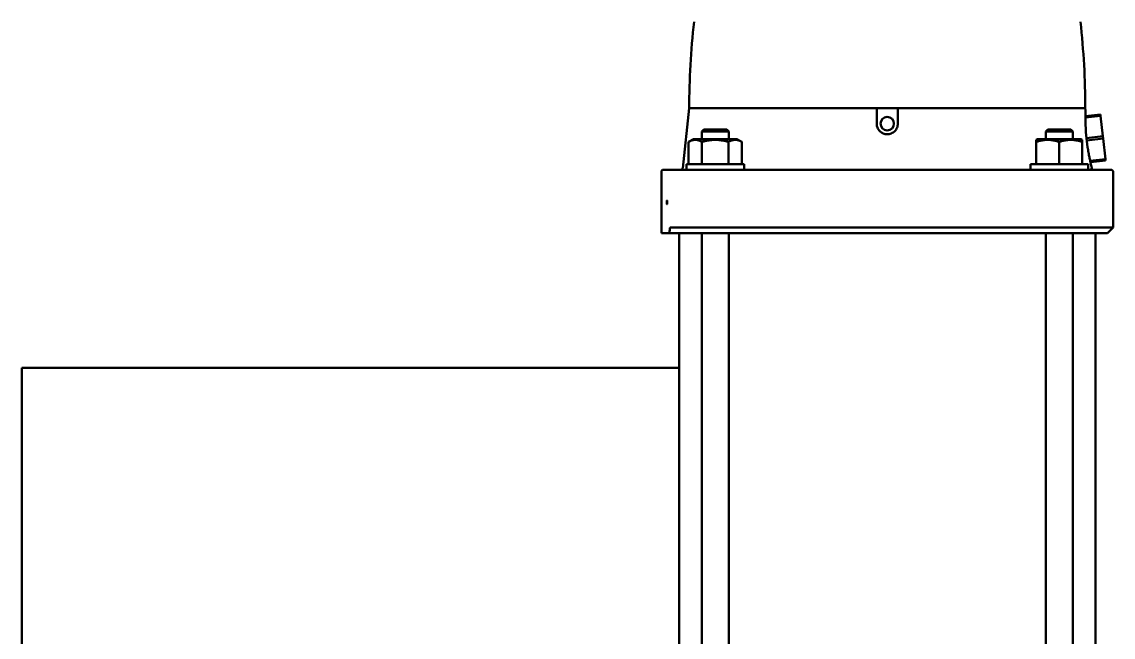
# Model space of a CAD drawing. Header units: millimetres. Extents: x 1510 to 10524, y 7125 to 13164.
# Drawn here: x 5004.7 to 5061.5, y 11298.1 to 11330.2 of the extents above; entities that cross this region are included whole.
import ezdxf

# ---------------------------------------------------------------- set-up
doc = ezdxf.new("R2010")
doc.units = ezdxf.units.MM
doc.header["$LTSCALE"] = 4
doc.layers.add('Visible (ISO)', color=7, linetype='Continuous', lineweight=50)

msp = doc.modelspace()

# ---------------------------------------------------------------- linework, layer by layer
at = {"layer": 'Visible (ISO)'}
for p, q in [((5039.42, 11325.654), (5039.08, 11322.543)), ((5039.42, 11325.654), (5049.17, 11325.654)), ((5050.27, 11325.654), (5049.17, 11325.654)), ((5050.27, 11325.654), (5060.02, 11325.654)), ((5060.02, 11325.654), (5060.032, 11325.543)), ((5060.026, 11325.24), (5060.806, 11325.328)), ((5060.813, 11325.268), (5060.026, 11325.179)), ((5060.806, 11325.328), (5060.813, 11325.268)), ((5060.813, 11325.268), (5060.934, 11324.196)), ((5039.65, 11324.054), (5039.39, 11323.904)), ((5041.901, 11324.054), (5039.65, 11324.054)), ((5040.175, 11324.554), (5040.075, 11324.454)), ((5040.075, 11324.454), (5041.475, 11324.454)), ((5040.075, 11324.454), (5040.075, 11324.054)), ((5041.375, 11324.554), (5040.175, 11324.554)), ((5041.375, 11324.554), (5041.475, 11324.454)), ((5041.475, 11324.454), (5041.475, 11324.054)), ((5041.901, 11324.054), (5042.161, 11323.904)), ((5057.539, 11324.054), (5057.465, 11324.011)), ((5057.465, 11323.904), (5057.465, 11324.011)), ((5059.791, 11324.054), (5057.539, 11324.054)), ((5058.065, 11324.554), (5057.965, 11324.454)), ((5057.965, 11324.454), (5059.365, 11324.454)), ((5057.965, 11324.454), (5057.965, 11324.054)), ((5059.265, 11324.554), (5058.065, 11324.554)), ((5059.265, 11324.554), (5059.365, 11324.454)), ((5059.365, 11324.454), (5059.365, 11324.054)), ((5059.791, 11324.054), (5059.865, 11324.011)), ((5059.865, 11324.011), (5059.865, 11323.904)), ((5060.055, 11324.404), (5060.143, 11323.626)), ((5060.089, 11324.101), (5060.934, 11324.196)), ((5060.948, 11324.075), (5060.103, 11323.98)), ((5060.934, 11324.196), (5060.948, 11324.075)), ((5060.948, 11324.075), (5061.069, 11323.004)), ((5039.39, 11323.904), (5039.39, 11322.754)), ((5040.083, 11323.904), (5040.083, 11322.754)), ((5041.468, 11323.904), (5041.468, 11322.754)), ((5042.161, 11323.904), (5042.161, 11322.754)), ((5057.465, 11323.904), (5057.465, 11322.754)), ((5058.665, 11323.904), (5058.665, 11322.754)), ((5059.865, 11323.904), (5059.865, 11322.754)), ((5060.275, 11322.914), (5061.069, 11323.004)), ((5061.075, 11322.943), (5060.288, 11322.854)), ((5061.069, 11323.004), (5061.075, 11322.943)), ((5037.97, 11322.354), (5037.97, 11319.154)), ((5039.224, 11322.454), (5038.07, 11322.454)), ((5040.386, 11322.454), (5039.224, 11322.454)), ((5042.275, 11322.754), (5039.275, 11322.754)), ((5039.275, 11322.754), (5039.275, 11322.454)), ((5059.055, 11322.454), (5040.386, 11322.454)), ((5042.275, 11322.754), (5042.275, 11322.454)), ((5060.165, 11322.754), (5057.165, 11322.754)), ((5057.165, 11322.754), (5057.165, 11322.454)), ((5060.217, 11322.454), (5059.055, 11322.454)), ((5060.165, 11322.754), (5060.165, 11322.454)), ((5061.364, 11322.454), (5060.217, 11322.454)), ((5060.359, 11322.56), (5060.368, 11322.478)), ((5061.47, 11322.304), (5061.47, 11319.454)), ((5038.396, 11319.154), (5037.97, 11319.154)), ((5038.74, 11319.154), (5038.396, 11319.154)), ((5039.127, 11319.454), (5038.436, 11319.454)), ((5038.74, 11319.154), (5039.417, 11319.154)), ((5038.895, 11319.154), (5038.895, 11294.454)), ((5040.362, 11319.454), (5039.127, 11319.454)), ((5039.417, 11319.154), (5040.435, 11319.154)), ((5040.075, 11319.154), (5040.075, 11294.454)), ((5059.079, 11319.454), (5040.362, 11319.454)), ((5040.435, 11319.154), (5059.006, 11319.154)), ((5041.475, 11319.154), (5041.475, 11294.454)), ((5057.965, 11319.154), (5057.965, 11294.454)), ((5059.006, 11319.154), (5060.023, 11319.154)), ((5060.314, 11319.454), (5059.079, 11319.454)), ((5059.365, 11319.154), (5059.365, 11294.454)), ((5060.023, 11319.154), (5061.17, 11319.154)), ((5061.47, 11319.454), (5060.314, 11319.454)), ((5060.545, 11319.154), (5060.545, 11294.454)), ((5061.17, 11319.154), (5061.47, 11319.454)), ((5004.708, 11312.151), (5038.895, 11312.151)), ((5004.708, 11312.151), (5004.708, 11292.454))]:
    msp.add_line(p, q, dxfattribs=at)
msp.add_circle((5049.72, 11324.854), 0.35, dxfattribs=at)
for centre, radius, start, end in [((5079.511, 11325.654), 40.091, 173.5553, 180), ((5019.929, 11325.654), 40.091, 0, 6.4447), ((5038.07, 11322.354), 0.1, 90, 180), ((5038.981, 11322.554), 0.1, 270, 353.7581)]:
    msp.add_arc(centre, radius, start, end, dxfattribs=at)
for points, weights in [([(5049.17, 11324.854), (5049.17, 11325.256), (5049.17, 11325.654)], [1.00006202428, 1.00004456928, 1.00000917391]), ([(5050.27, 11325.654), (5050.27, 11325.256), (5050.27, 11324.854)], [1.00000917392, 1.00004456934, 1.00006202437]), ([(5040.083, 11323.904), (5039.736, 11324.104), (5039.39, 11323.904)], [1.83734122635, 2.12157890325, 1.83734122635]), ([(5041.468, 11323.904), (5040.775, 11324.104), (5040.083, 11323.904)], [1.83734122635, 2.12157890325, 1.83734122635]), ([(5042.161, 11323.904), (5041.815, 11324.104), (5041.468, 11323.904)], [1.83734122635, 2.12157890325, 1.83734122635]), ([(5058.665, 11323.904), (5058.065, 11324.104), (5057.465, 11323.904)], [1.83734122635, 2.12157890325, 1.83734122635]), ([(5059.865, 11323.904), (5059.265, 11324.104), (5058.665, 11323.904)], [1.83734122635, 2.12157890325, 1.83734122635])]:
    msp.add_rational_spline(points, weights, degree=2, dxfattribs=at)
for points, knots in [([(5060.055, 11324.404), (5060.049, 11324.48), (5060.045, 11324.556), (5060.031, 11324.811), (5060.027, 11324.977), (5060.026, 11325.24), (5060.027, 11325.354), (5060.03, 11325.467), (5060.031, 11325.496), (5060.032, 11325.534), (5060.032, 11325.543), (5060.032, 11325.543)], [-8.717781, -8.717781, -8.717781, -8.717781, -8.493657, -8.493657, -7.933526, -7.933526, -7.373533, -7.373533, -7.093537, -7.093537, -6.813541, -6.813541, -6.813541, -6.813541]), ([(5050.27, 11324.854), (5050.27, 11324.785), (5050.257, 11324.713), (5050.201, 11324.578), (5050.159, 11324.515), (5050.062, 11324.417), (5050, 11324.374), (5049.864, 11324.318), (5049.79, 11324.304), (5049.651, 11324.304), (5049.577, 11324.318), (5049.441, 11324.374), (5049.379, 11324.417), (5049.281, 11324.515), (5049.239, 11324.578), (5049.184, 11324.713), (5049.17, 11324.785), (5049.17, 11324.854)], [-1.667976, -1.667976, -1.667976, -1.667976, -1.461867, -1.461867, -1.252557, -1.252557, -1.044073, -1.044073, -0.835589, -0.835589, -0.627104, -0.627104, -0.41862, -0.41862, -0.20931, -0.20931, -0.003201, -0.003201, -0.003201, -0.003201]), ([(5060.359, 11322.56), (5060.359, 11322.56), (5060.356, 11322.569), (5060.347, 11322.607), (5060.34, 11322.636), (5060.321, 11322.713), (5060.31, 11322.76), (5060.285, 11322.87), (5060.271, 11322.933), (5060.242, 11323.066), (5060.227, 11323.141), (5060.196, 11323.305), (5060.18, 11323.394), (5060.157, 11323.532), (5060.15, 11323.579), (5060.143, 11323.626)], [-2.286647, -2.286647, -2.286647, -2.286647, -2.000812, -2.000812, -1.714977, -1.714977, -1.429142, -1.429142, -1.143307, -1.143307, -0.85748, -0.85748, -0.571654, -0.571654, -0.430637, -0.430637, -0.430637, -0.430637]), ([(5060.437, 11322.454), (5060.434, 11322.454), (5060.431, 11322.454), (5060.423, 11322.455), (5060.417, 11322.456), (5060.404, 11322.459), (5060.396, 11322.461), (5060.379, 11322.47), (5060.368, 11322.477), (5060.342, 11322.501), (5060.33, 11322.521), (5060.324, 11322.543)], [0.3008613, 0.3008613, 0.3008613, 0.3008613, 0.3117082, 0.3117082, 0.3363075, 0.3363075, 0.3736894, 0.3736894, 0.4399439, 0.4399439, 0.5516294, 0.5516294, 0.5516294, 0.5516294]), ([(5061.364, 11322.454), (5061.365, 11322.454), (5061.367, 11322.454), (5061.374, 11322.453), (5061.379, 11322.453), (5061.391, 11322.45), (5061.397, 11322.448), (5061.411, 11322.443), (5061.419, 11322.438), (5061.438, 11322.423), (5061.448, 11322.412), (5061.464, 11322.383), (5061.467, 11322.368), (5061.468, 11322.354)], [3.0350441, 3.0350441, 3.0350441, 3.0350441, 3.0513293, 3.0513293, 3.110004, 3.110004, 3.1898339, 3.1898339, 3.3133755, 3.3133755, 3.5110766, 3.5110766, 3.7413413, 3.7413413, 3.7413413, 3.7413413]), ([(5061.468, 11322.354), (5061.468, 11322.347), (5061.469, 11322.342), (5061.47, 11322.314), (5061.47, 11322.304), (5061.47, 11322.304)], [2.2307893, 2.2307893, 2.2307893, 2.2307893, 2.3075479, 2.3075479, 2.6371975, 2.6371975, 2.6371975, 2.6371975]), ([(5038.253, 11320.754), (5038.253, 11320.761), (5038.253, 11320.774), (5038.254, 11320.799), (5038.255, 11320.81), (5038.257, 11320.827), (5038.258, 11320.835), (5038.262, 11320.848), (5038.264, 11320.849), (5038.267, 11320.849), (5038.268, 11320.845), (5038.271, 11320.836), (5038.272, 11320.828), (5038.274, 11320.814), (5038.275, 11320.804), (5038.276, 11320.785), (5038.276, 11320.779), (5038.277, 11320.767), (5038.277, 11320.76), (5038.277, 11320.754)], [0, 0, 0, 0, 0.0219048, 0.0219048, 0.0350046, 0.0350046, 0.0425232, 0.0425232, 0.0500103, 0.0500103, 0.0631085, 0.0631085, 0.0830802, 0.0830802, 0.1045321, 0.1045321, 0.1143342, 0.1143342, 0.1241777, 0.1241777, 0.1241777, 0.1241777]), ([(5038.277, 11320.754), (5038.277, 11320.748), (5038.277, 11320.741), (5038.276, 11320.728), (5038.276, 11320.722), (5038.275, 11320.702), (5038.274, 11320.692), (5038.272, 11320.676), (5038.27, 11320.669), (5038.268, 11320.66), (5038.266, 11320.659), (5038.264, 11320.659), (5038.262, 11320.66), (5038.259, 11320.669), (5038.258, 11320.675), (5038.256, 11320.692), (5038.255, 11320.701), (5038.254, 11320.722), (5038.253, 11320.728), (5038.253, 11320.741), (5038.253, 11320.747), (5038.253, 11320.754)], [0, 0, 0, 0, 0.0192276, 0.0192276, 0.038571, 0.038571, 0.0860515, 0.0860515, 0.1634343, 0.1634343, 0.2810712, 0.2810712, 0.4048084, 0.4048084, 0.4875548, 0.4875548, 0.5331976, 0.5331976, 0.5510137, 0.5510137, 0.5688008, 0.5688008, 0.5688008, 0.5688008]), ([(5038.396, 11319.154), (5038.397, 11319.19), (5038.398, 11319.225), (5038.402, 11319.293), (5038.404, 11319.325), (5038.411, 11319.382), (5038.415, 11319.407), (5038.422, 11319.434), (5038.425, 11319.442), (5038.43, 11319.451), (5038.433, 11319.454), (5038.436, 11319.454)], [-0.43558, -0.43558, -0.43558, -0.43558, -0.3283072, -0.3283072, -0.2192866, -0.2192866, -0.113958, -0.113958, -0.055594, -0.055594, 0, 0, 0, 0])]:
    msp.add_open_spline(points, degree=3, knots=knots, dxfattribs=at)

doc.saveas('drawing.dxf')
